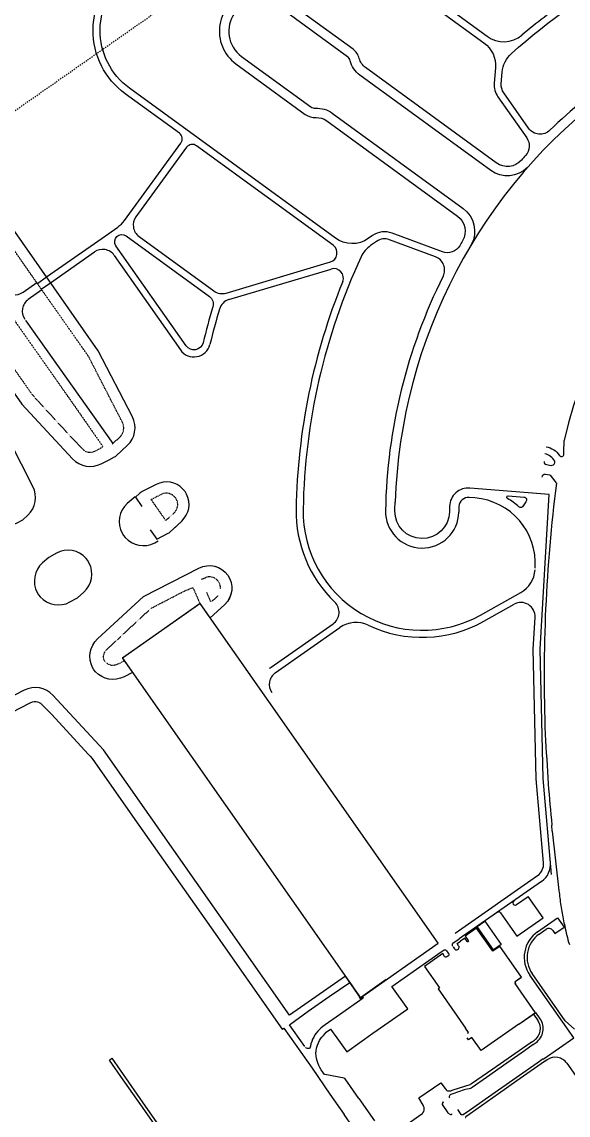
# Model space of a CAD drawing. Header units: millimetres. Extents: x 152904052 to 153933663, y 538271515 to 539240469.
# Drawn here: x 153558042 to 153563847, y 539077776 to 539089405 of the extents above; entities that cross this region are included whole.
import ezdxf

# ---------------------------------------------------------------- set-up
doc = ezdxf.new("R2010")
doc.units = ezdxf.units.MM
doc.linetypes.add('HIDDEN', pattern=[5.08, 2.54, -2.54])
doc.layers.add('BORD', color=7, linetype='Continuous')

msp = doc.modelspace()

# ---------------------------------------------------------------- linework, layer by layer
at = {"layer": 'BORD', "color": 8, "linetype": 'HIDDEN', "ltscale": 5}
msp.add_line((153513611.8, 539057402), (153636484.6, 539143438.5), dxfattribs=at)
at = {"layer": 'BORD', "color": 133, "ltscale": 10}
for points in [[(153559141, 539088639.1, -0.5144819), (153559154, 539089997.8), (153560244.1, 539090761.1)], [(153560337.4, 539090210.4, 0.0979665), (153560284.1, 539090314), (153560138, 539090498.3, -0.4317449), (153560153.7, 539090606.3), (153560287.1, 539090699.7, -0.3205836), (153560880.1, 539090694), (153562952.5, 539089182.8, -0.2612696), (153563074.8, 539088915.9), (153563061.5, 539088753.6, 0.1748396), (153563101.4, 539088606.2), (153563406.7, 539088170.3, -0.3492627), (153563395.3, 539087983.9, 0.0028367), (153563351.5, 539087934.7, -0.3875758), (153563083.6, 539087905.3), (153561693.6, 539088918.8, -0.1741577), (153561627.2, 539089016.8, 0.1741577), (153561560.8, 539089114.7), (153560823.6, 539089652.3, 0.120918), (153560634, 539089730.1, -0.3068064), (153560572.1, 539089787), (153560557, 539089851.2, 0.1102024), (153560500, 539089968.8), (153560390.6, 539090106.9, -0.0979665), (153560337.4, 539090210.4)], [(153560440.7, 539089714.8, 0.6150198), (153560316.9, 539088957.4), (153561054.1, 539088419.8, 0.1741577), (153561167.6, 539088386.5, -0.1741577), (153561281.1, 539088353.3), (153562671.1, 539087339.7, -0.3875758), (153562725, 539087075.5, 0.002609), (153562694.2, 539087023.4, -0.364906), (153562512.3, 539086958.4), (153561975.7, 539087158.3, 0.2466967), (153561768.1, 539087131.8), (153561722.9, 539087100.2, -0.3205836), (153561374.1, 539087103.5), (153559185.1, 539088699.7, -0.5144828), (153559197, 539089936.4), (153559969.1, 539090477, -0.3968969), (153560070.9, 539090462.2), (153560218, 539090276.6, -0.0979665), (153560271.3, 539090173, 0.0979665), (153560324.6, 539090069.5), (153560430.9, 539089935.4, -0.1102024), (153560487.8, 539089817.8), (153560491.1, 539089803.6, -0.3925121), (153560440.7, 539089714.8)], [(153569170.7, 539089610.5, 0.4821313), (153562008.1, 539084295.2)], [(153563415.1, 539087856.4, -0.3715967), (153563024.6, 539087824.5), (153561634.7, 539088838.1, -0.1741577), (153561530.3, 539088991.9, 0.1741577), (153561501.9, 539089033.9), (153560764.7, 539089571.5, 1), (153560375.8, 539089038.2), (153561113, 539088500.6, 0.1741577), (153561161.6, 539088486.4, -0.1741577), (153561340.1, 539088434.1), (153562730, 539087420.5, -0.3736295), (153562818, 539087037, -0.3736295)], [(153563671.3, 539080337.7), (153563581.8, 539081356.2), (153563550.7, 539082731.2), (153563644.9, 539084378.7), (153562803, 539084446.4, 0.429183), (153562587.1, 539084252.9, 0.0029033), (153562585.7, 539084193.5, -1), (153562005.8, 539084203.8, -0.0040098), (153562008.1, 539084295.2)], [(153563496.6, 539083594.9, 0.4113307), (153562854.4, 539084341.9)], [(153563342.9, 539083336, 0.2526003), (153563495.3, 539083576.8)], [(153563521.8, 539080324.6, 0.2680473), (153563585.2, 539080460.6), (153563506.9, 539081352.1), (153563475.7, 539082732.5), (153563495, 539083070.7)], [(153560671.9, 539082530.6, 0.0367119), (153560690.8, 539082541.9)], [(153563120.1, 539079570.9), (153563046.2, 539079519.1), (153562873, 539079766.5), (153562751.8, 539079681.7), (153562786.2, 539079632.5, -0.4142119), (153562784.5, 539079622.8), (153562782.2, 539079621.2, -0.4142152), (153562772.5, 539079622.9), (153562747.8, 539079658.1), (153562704.5, 539079627.8)]]:
    msp.add_lwpolyline(points, format="xyb", dxfattribs=at)
at = {"layer": 'BORD', "color": 133, "ltscale": 10, "flags": 128}
for points in [[(153560924.3, 539090754.6), (153562985.7, 539089251.4)], [(153559715.9, 539088219.9), (153559141, 539088639.1)], [(153559793, 539088070.9), (153559253.8, 539087331.6)], [(153561350.1, 539087028.2), (153559897.7, 539088087.3)], [(153559286.7, 539087122), (153560080.8, 539086542.9)], [(153561811.1, 539087070.3), (153561747.5, 539087025.8)], [(153562436.8, 539086906.5), (153561949.5, 539087088)], [(153558347.2, 539086630.8), (153558814.1, 539086957.7)], [(153559023, 539086920.9), (153559726.9, 539085915.7)], [(153560212.1, 539086520.4), (153561319.9, 539086851.6)], [(153560242.7, 539086451.2), (153561330, 539086776.3)], [(153558054.8, 539086529.7), (153558200.2, 539086631.6)], [(153558254.7, 539086553.7), (153558109.3, 539086451.9)], [(153558247.9, 539086563.4), (153558347.2, 539086630.8)], [(153562854.4, 539084341.9), (153562795, 539084346.7)], [(153562915.2, 539083095.7), (153563342.9, 539083336)], [(153562952, 539083030.4), (153563271.8, 539083210)], [(153560690.8, 539082541.9), (153561348.4, 539083002.4)], [(153560733.8, 539082480.4), (153561421.8, 539082962.2)], [(153562646, 539079711.3), (153563521.8, 539080324.6)], [(153563564.8, 539080263.2), (153562689, 539079649.9)], [(153563298.1, 539080015.4), (153563421, 539080101.4)], [(153563580, 539079874.3), (153563421, 539080101.4)], [(153563128.1, 539079926.9), (153563301.5, 539079679.2)], [(153563301.5, 539079679.2), (153563580, 539079874.3)], [(153563735, 539079875.7), (153563803.8, 539079777.4)], [(153563046.7, 539079521.9), (153562868.9, 539079775.8)], [(153563682.6, 539079741.3), (153563705.5, 539079708.6)], [(153563120.6, 539079573.7), (153563046.7, 539079521.9)], [(153563351.1, 539079244.6), (153563120.6, 539079573.7)], [(153563283.2, 539079199.5), (153563348.3, 539079245.1)], [(153563284.7, 539079198.1), (153563351.1, 539079244.6)], [(153563501, 539078866.1), (153563284.2, 539079175.7)], [(153563323.2, 539078744.1), (153563501.5, 539078868.9)], [(153563324.4, 539078742.4), (153563502.6, 539078867.2)], [(153563478.1, 539078850), (153563525.1, 539078782.8)], [(153563816.2, 539078780.3), (153563915.3, 539078691.1)], [(153563457.5, 539078552.3), (153563488.3, 539078573.9)], [(153563474.7, 539078527.7), (153563505.5, 539078549.3)], [(153563583.1, 539078373), (153563755.3, 539078493.5)], [(153563623.9, 539078364.9), (153563600.3, 539078348.4)]]:
    msp.add_lwpolyline(points, dxfattribs=at)
at = {"layer": 'BORD', "color": 133, "ltscale": 10}
for points in [[(153564985.5, 539089925.4), (153565248.3, 539089550, -0.4626432), (153565190.5, 539089328.8, 0.0814173), (153563653.4, 539088252.5, -0.4626432), (153563425.7, 539088273.8), (153563162.9, 539088649.2, -0.1748396), (153563136.3, 539088747.5), (153563146.2, 539088869.6, -0.1916837), (153563244.8, 539089068.4, -0.0605189), (153564563.6, 539089991.8, -0.1916837), (153564784.1, 539090016.4), (153564902.3, 539089984, -0.1748396)], [(153560071, 539086374.8, 0.0124404), (153559967.4, 539085992.3, -0.6449036), (153559788.3, 539085958.7), (153559042, 539087024.5, -0.8473118), (153559149.1, 539087129.5), (153560034, 539086484.2, -0.3175959)], [(153563209.5, 539084363.5), (153563378, 539084350, -0.6257345), (153563397.7, 539084299.7, 0.0830515), (153563370.5, 539084258.3, -0.5055129), (153563323.4, 539084247.8, 0.0472547), (153563200.7, 539084335.6, -0.7982971)]]:
    msp.add_lwpolyline(points, format="xyb", close=True, dxfattribs=at)
at = {"layer": 'BORD', "color": 133, "ltscale": 10, "flags": 128}
for points in [[(153563833.2, 539089631.5, 0.0223173), (153563355.8, 539089264.3)], [(153562985.7, 539089251.4, 0.3453719), (153563355.8, 539089264.3)], [(153559061.4, 539087222.4, 0.0826543), (153559131.7, 539087291.4), (153559732.4, 539088115.1, 0.4142136), (153559715.9, 539088219.9, 0.4142136)], [(153559897.7, 539088087.3, 0.4142136), (153559793, 539088070.9)], [(153559253.8, 539087331.6, 0.4142136), (153559286.7, 539087122)], [(153561319.9, 539086851.6, 0.6203521), (153561350.1, 539087028.2)], [(153561747.5, 539087025.8, 0.1323688), (153561647.3, 539086906.1)], [(153561949.5, 539087088, 0.2466967), (153561811.1, 539087070.3)], [(153559023, 539086920.9, 0.4142136), (153558814.1, 539086957.7)], [(153561647.3, 539086906.1, 0.1042955), (153561030.9, 539084221.2)], [(153562518.6, 539086698.8, 0.4460843), (153562436.8, 539086906.5)], [(153561451.3, 539086642.9, 0.6294706), (153561330, 539086776.3)], [(153562518.6, 539086698.8, 0.1120509), (153561905.8, 539084205.6)], [(153557845.9, 539086566.6, 0.4142136), (153558054.8, 539086529.7)], [(153561451.3, 539086642.9, 0.0922778), (153560955.9, 539084222.6)], [(153558109.3, 539086451.9, 0.4142136), (153558072.4, 539086243)], [(153560080.8, 539086542.9, 0.2342996), (153560212.1, 539086520.4)], [(153560242.7, 539086451.2, 0.2530359), (153560141.9, 539086350.3)], [(153560141.9, 539086350.3, 0.0123359), (153560040.2, 539085974.5)], [(153559726.9, 539085915.7, 0.6449036), (153560040.2, 539085974.5)], [(153562795, 539084346.7, 0.429183), (153562687, 539084250)], [(153562687, 539084250, 0.0029033), (153562685.7, 539084191.7)], [(153560955.9, 539084222.6, 0.2085091), (153561366.4, 539083233.3)], [(153561030.9, 539084221.2, 0.5793587), (153562915.2, 539083095.7)], [(153561905.8, 539084205.6, 1), (153562685.7, 539084191.7)], [(153561348.4, 539083002.4, 0.4721096), (153561366.4, 539083233.3)], [(153563495, 539083070.7, 0.592551), (153563271.8, 539083210)], [(153561722.3, 539082987.6, 0.2695324), (153561421.8, 539082962.2)], [(153561722.3, 539082987.6, 0.2431329), (153562952, 539083030.4)], [(153560733.8, 539082480.4, 0.4142136), (153560696.9, 539082271.5)], [(153563564.8, 539080263.2, 0.2680473), (153563659.9, 539080467.2)], [(153563269.4, 539080056.3, 1), (153563298.1, 539080015.4)], [(153563128.1, 539079926.9, 0.4142136), (153563093.3, 539079933)], [(153563520.6, 539079725.6, 0.4142136), (153563439.5, 539079266)], [(153563537.8, 539079701, 0.4142136), (153563464.1, 539079283.2)], [(153563682.6, 539079741.3, 0.4142136), (153563612.9, 539079753.6)], [(153563283.2, 539079199.5, 0.2932733), (153563284.2, 539079175.7)], [(153563284.7, 539079198.1, 0.2874919), (153563285.8, 539079176.9)], [(153563488.3, 539078573.9, 0.4142136), (153563525.1, 539078782.8)], [(153563505.5, 539078549.3, 0.4142136), (153563549.7, 539078800)], [(153563832.8, 539078328.1, 0.4142136), (153563623.9, 539078364.9)]]:
    msp.add_lwpolyline(points, format="xyb", dxfattribs=at)
at = {"layer": 'BORD', "color": 137}
for points in [[(153558969.6, 539084748.1), (153559027.7, 539084777.9, 0.0680987), (153559044.6, 539084789.8), (153559162.6, 539084899, 0.3366197), (153559216.1, 539085202.7), (153558854, 539085906.9), (153557423, 539087950.7), (153556885, 539088531.8, 0.3366197), (153556581.3, 539088585.4), (153556471.7, 539088529)], [(153556373.5, 539088455.7), (153556303.5, 539088390.9, 0.3366091), (153556250, 539088087.2), (153556612, 539087382.9), (153558043.1, 539085339.1), (153558581.1, 539084758, 0.3366091), (153558884.8, 539084704.5), (153558969.6, 539084748.1)], [(153561914.7, 539079217.8), (153561640, 539079025.4), (153561479.4, 539079254.7), (153560885.5, 539078838.9), (153558909.5, 539081660.9), (153558371.6, 539082242, 0.3366197), (153558067.8, 539082295.5), (153557363.6, 539081933.5), (153557167, 539081795.8), (153557855.3, 539080812.8), (153557167.2, 539080331), (153556478.9, 539081314), (153555455, 539080597), (153555222.7, 539080928.8), (153555976.3, 539081456.5, 0.4142136), (153556086.8, 539082083.2), (153553167.3, 539086252.7)], [(153563704.1, 539084731.8, 0.2317707), (153563598.8, 539084811.3)], [(153563612.5, 539084886.1, -0.1970632), (153563755.5, 539084792.9, 0.7248618), (153563801.1, 539084806.4)], [(153563590.6, 539084729.6, 0.4163636), (153563615.7, 539084695.3), (153563664.9, 539084687.8, 0.2310939), (153563690.4, 539084694.8), (153563698.3, 539084701.7, 0.3418731), (153563704.1, 539084731.8)], [(153563722.9, 539084502.2), (153563671.1, 539084571, 0.1963009), (153563651.6, 539084582.6), (153563602.8, 539084590, 0.425414), (153563568.5, 539084563.7)], [(153559406.3, 539084002.5), (153559475.7, 539083903.2), (153559596.7, 539083965.4, 0.0681868), (153559613.6, 539083977.2), (153559741.1, 539084095.4, 0.3365222), (153559791.5, 539084381.1), (153559781.3, 539084401.1, 0.0681867), (153559769.4, 539084418), (153559754.1, 539084434.5, 0.3365222), (153559468.4, 539084484.9), (153559313.7, 539084405.4, 0.0681867), (153559296.8, 539084393.6), (153559248.9, 539084349.2), (153559318.4, 539084250)], [(153559641.1, 539084002.7), (153559741.1, 539084095.4, 0.3365222), (153559791.5, 539084381.1), (153559781.3, 539084401.1, 0.0681867), (153559769.4, 539084418), (153559754.1, 539084434.5, 0.3365222), (153559468.4, 539084484.9), (153559347.1, 539084422.6)], [(153559245.8, 539084353.6), (153559162.6, 539084280.9, 0.352496), (153559107.1, 539083965.9), (153559120.4, 539083941.8), (153559138.5, 539083921.1, 0.352496), (153559453.5, 539083865.5), (153559488.6, 539083884.9)], [(153559923.4, 539083595, -0.8723318), (153560196.2, 539083205.4), (153560044.4, 539083064.9), (153559937.8, 539083217.1), (153559110.5, 539082637.8), (153559217.3, 539082485.2), (153559128, 539082439.3, -0.3366197), (153558824.2, 539082492.8), (153558805.7, 539082512.9), (153558793.2, 539082537.2, -0.3366197), (153558846.7, 539082840.9), (153559334.2, 539083292.2), (153559923.4, 539083595)], [(153559923.4, 539083595, -0.867477), (153560198.1, 539083207.2, -0.867477)]]:
    msp.add_lwpolyline(points, format="xyb", dxfattribs=at)
at = {"layer": 'BORD', "color": 133, "linetype": 'HIDDEN', "flags": 128}
for points in [[(153559002.7, 539084914.5), (153559081, 539084987, 0.3366197), (153559109.4, 539085147.8), (153558751.1, 539085844.8), (153557329.4, 539087875.2), (153556797, 539088450.3, 0.3366197), (153556636.2, 539088478.7), (153556541.2, 539088429.8)], [(153559571.6, 539084101.9), (153559659.6, 539084183.4, 0.3365222), (153559684.8, 539084326.3), (153559677.3, 539084340.9), (153559666.1, 539084353, 0.3365222), (153559523.2, 539084378.2), (153559416.6, 539084323.4)], [(153560153, 539083375.7, 0.5244105), (153559996.1, 539083495.7, 0.329461)]]:
    msp.add_lwpolyline(points, format="xyb", dxfattribs=at)
for points in [[(153556402.9, 539088112.4), (153556386.8, 539088143.8), (153556374.8, 539088173), (153556371.6, 539088189.2), (153556369.8, 539088208.1), (153556371.3, 539088226.8), (153556375.1, 539088241.4), (153556383.2, 539088256.4), (153556391.4, 539088269), (153556406, 539088285.8), (153556423.7, 539088302), (153556443.2, 539088317.4), (153556468.1, 539088335.5), (153556475.4, 539088340), (153556480.2, 539088339), (153556653.6, 539088097.5), (153556859.3, 539087805.3), (153557075, 539087497.7), (153557349.1, 539087107.7), (153557624.4, 539086712), (153557966.5, 539086224.9), (153558277.5, 539085781.5), (153558606.2, 539085313), (153558848.9, 539084965.5), (153558895.9, 539084896.9), (153558899.4, 539084889.5), (153558900.4, 539084887.3), (153558897.8, 539084881.5), (153558893.8, 539084877.8), (153558857.1, 539084856.8), (153558818.1, 539084837.6), (153558791.6, 539084827.4), (153558772.5, 539084823.1), (153558752.2, 539084824.6), (153558729.5, 539084831), (153558706.9, 539084843.7), (153558685.2, 539084862.4), (153558653.4, 539084896.2), (153558577.3, 539084976.6), (153558370, 539085201.6), (153558213.1, 539085372.1), (153558171.3, 539085419.4), (153558151.8, 539085442.4), (153558131.4, 539085469.9), (153558072.7, 539085555.2), (153557915.8, 539085778.1), (153557718.2, 539086059.8), (153557475.2, 539086405.6), (153557150.5, 539086869.3), (153556804.5, 539087364.8), (153556753.8, 539087437.3), (153556740.9, 539087456.3), (153556731.6, 539087472.6), (153556693.2, 539087545.2), (153556537.9, 539087844.8), (153556424.3, 539088068)], [(153559571.6, 539084101.9), (153559416.6, 539084323.4)], [(153560127.8, 539083307.7), (153560108.9, 539083286.4), (153560080.5, 539083258.4), (153560050, 539083234.5), (153560008.1, 539083334.8)]]:
    msp.add_lwpolyline(points, dxfattribs=at)
at = {"layer": 'BORD', "color": 137, "flags": 128}
msp.add_lwpolyline([(153568232.4, 539088059.3, 0.3903641), (153563804, 539084952.9)], format="xyb", dxfattribs=at)
at = {"layer": 'BORD', "color": 137}
for points in [[(153557142, 539084708.2), (153557680, 539084127.1, 0.3366091), (153557983.7, 539084073.5), (153558050.6, 539084107.9), (153558105.8, 539084159, 0.3366091), (153558159.4, 539084462.7), (153557797.3, 539085167), (153556366.3, 539087210.8), (153555828.3, 539087791.9, 0.3366091), (153555524.6, 539087845.5), (153555457.7, 539087811.1), (153555402.4, 539087759.9, 0.3366091), (153555348.9, 539087456.2), (153555710.9, 539086751.9)], [(153558755.2, 539083652.7), (153558741.9, 539083676.8), (153558723.8, 539083697.5, 0.352496), (153558408.8, 539083753.1), (153558329.6, 539083709.5), (153558261.6, 539083650, 0.352496), (153558206, 539083335), (153558219.3, 539083310.9), (153558237.4, 539083290.1, 0.352496), (153558552.4, 539083234.6), (153558631.6, 539083278.2), (153558699.6, 539083337.7, 0.352496)]]:
    msp.add_lwpolyline(points, format="xyb", close=True, dxfattribs=at)
at = {"layer": 'BORD', "color": 133, "ltscale": 10}
for points in [[(153558894.6, 539087105.6), (153559061.4, 539087222.4)], [(153558206.9, 539086621.9), (153558304.2, 539086692.2), (153558894.6, 539087105.6)], [(153563520.6, 539079725.6), (153563735, 539079875.7)], [(153563537.8, 539079701), (153563612.9, 539079753.6)], [(153563705.5, 539079708.6), (153563803.8, 539079777.4)], [(153563755.3, 539078493.5), (153563906.3, 539078599.3), (153563439.5, 539079266)], [(153563816.2, 539078780.3), (153563464.1, 539079283.2)], [(153563832.8, 539078328.1), (153564809.4, 539076933.4)]]:
    msp.add_lwpolyline(points, dxfattribs=at)
at = {"layer": 'BORD', "color": 133}
for points in [[(153558079.3, 539086233.2), (153558083.5, 539086226.2), (153559008.2, 539084919.6)], [(153559949.5, 539083475.8), (153559972.3, 539083486), (153559997.5, 539083493.7)], [(153557728.8, 539081955.5), (153558130.7, 539082163.2), (153558153.6, 539082172), (153558172.4, 539082175.6), (153558190.9, 539082175.8), (153558207.7, 539082172.8), (153558226.2, 539082166.7), (153558239.5, 539082158.6), (153558254.4, 539082144.9), (153558357.2, 539082040.4), (153558750.6, 539081612.6), (153558767.5, 539081594.4), (153558787.4, 539081569.7), (153559218.4, 539080955), (153560052, 539079767.1), (153560807.7, 539078690.1), (153560825.8, 539078702.6), (153561125.5, 539078275.6), (153561315.9, 539078000.7), (153561467.2, 539077784.4)], [(153562689.8, 539079648.7), (153562621.5, 539079600.8), (153562616.1, 539079596.1), (153562614.7, 539079588.6), (153562615.2, 539079581.5), (153562617.8, 539079575.3)], [(153562623.5, 539079567.8), (153562639.4, 539079546.1), (153562646.7, 539079537.5), (153562651.3, 539079534.7), (153562656.4, 539079533.4), (153562660.1, 539079533.4), (153562665, 539079534.7), (153562671.2, 539079538.4), (153562682.7, 539079546.9), (153562686.7, 539079552.6), (153562688.2, 539079558.2), (153562688.3, 539079564.5), (153562687.4, 539079569.7), (153562683.2, 539079576), (153562666.2, 539079601.6), (153562704.1, 539079628.2)], [(153561623.4, 539077951.8), (153561475.8, 539078163), (153561471.6, 539078167), (153561466, 539078169.6), (153561260.2, 539078208.5), (153561254.5, 539078212.4), (153561239.6, 539078233.2), (153561223.1, 539078258.7), (153561209, 539078282.7), (153561197.3, 539078305.2), (153561186.4, 539078331.2), (153561178.7, 539078354.1), (153561172.3, 539078379.7), (153561168.1, 539078407.9), (153561165.9, 539078436.2), (153561167.9, 539078461.2), (153561173.2, 539078488), (153561182.4, 539078519.3), (153561193.1, 539078546.7), (153561204.1, 539078569.4), (153561214.4, 539078586.7), (153561228.2, 539078605.8), (153561245.7, 539078625.1), (153561264.1, 539078645.6), (153561276.8, 539078657.9), (153561290.5, 539078669.3), (153561307.6, 539078681.9), (153561320.4, 539078691), (153561388.4, 539078597.4), (153561494.5, 539078449.3), (153561772.8, 539078646.5), (153562142, 539078906.6), (153561974.2, 539079144.2), (153562496.9, 539079512.2), (153562527.7, 539079533.2), (153562533, 539079535.8), (153562537.1, 539079535.8), (153562543.7, 539079533), (153562549.4, 539079529.3), (153562553.5, 539079524.6), (153562572.1, 539079499.2), (153562577.3, 539079491), (153562579.2, 539079484), (153562577.3, 539079477.6), (153562573.8, 539079471.8), (153562569.9, 539079468.4), (153562556.3, 539079459.8), (153562551.4, 539079457.4), (153562546.6, 539079457.4), (153562540.6, 539079458.8), (153562537.4, 539079461.5), (153562534.5, 539079465.2), (153562514.2, 539079495.3), (153562319.5, 539079358.4), (153562479.4, 539079130.8), (153562465.2, 539079121.1), (153562754.8, 539078703)], [(153561048.7, 539078506.5), (153560928.4, 539078676.1), (153560884.8, 539078738.6), (153561085.8, 539078882.3), (153561307.2, 539079037.1), (153561526.2, 539079188.3), (153561629.8, 539079037.7), (153561624.4, 539079033.5), (153561637.7, 539079015.9), (153561660.7, 539079032.4), (153561668.6, 539079021.7), (153561417.9, 539078844.8), (153561264.8, 539078737.1), (153561241.1, 539078720.2), (153561219.5, 539078702.2), (153561201.1, 539078685.3), (153561185.8, 539078668.4), (153561170.8, 539078648.6), (153561156.5, 539078629.1), (153561143.3, 539078605.5), (153561131.7, 539078583), (153561122.7, 539078561.1), (153561113.3, 539078535.9), (153561107.3, 539078509.8), (153561101.7, 539078489.6), (153561095.8, 539078486.5), (153561086.2, 539078484.2), (153561077.4, 539078485.5), (153561068, 539078489), (153561059.6, 539078493.2), (153561055.4, 539078497)], [(153562778.2, 539078646.9), (153562788.7, 539078654.3), (153562754.8, 539078703)], [(153563324.3, 539078742.5), (153562923.5, 539078462.6), (153562824.3, 539078603.8), (153562789.3, 539078578.9), (153562775, 539078599.1)], [(153562098.8, 539077653), (153562280.3, 539077782), (153562297.4, 539077795.2), (153562303.8, 539077802.4), (153562312.3, 539077815.5), (153562316.1, 539077827.8), (153562318.6, 539077841.2), (153562317.7, 539077851.2), (153562316, 539077858.8), (153562311, 539077871.9), (153562305.9, 539077881.4), (153562260.8, 539077961.9), (153562495, 539078119.4), (153562539.7, 539078059.7), (153562550.8, 539078046.4), (153562558.3, 539078038.7), (153562563.1, 539078036), (153562567.4, 539078034.8), (153562574.8, 539078034.2), (153562587.9, 539078034.7), (153562599.5, 539078036.5), (153562615.5, 539078040.4), (153562691.8, 539078065.1), (153562804.3, 539078102.9), (153562810.5, 539078105.7), (153562816.5, 539078109), (153562821.6, 539078112.1), (153563046.8, 539078268.1), (153563444.1, 539078545.1), (153563456.1, 539078554.4)], [(153563474.9, 539078527.4), (153563382.4, 539078460.8), (153563194.1, 539078329.2), (153562978, 539078177.8), (153562826.8, 539078071.9), (153562815.5, 539078064.7), (153562807.9, 539078061.3), (153562795.5, 539078056.8), (153562774.6, 539078052.6), (153562755.6, 539078048.6), (153562741.6, 539078044.7), (153562621.2, 539078004.6), (153562601.6, 539077997.6), (153562594.6, 539077993.1), (153562588.4, 539077987.3), (153562585, 539077981.2), (153562583.3, 539077974.5), (153562583, 539077970.4), (153562583.3, 539077966.1), (153562584.9, 539077962.1), (153562586.3, 539077959.9)], [(153560198.9, 539076606.5), (153559878.9, 539077065), (153559609.6, 539077449.3), (153559346.9, 539077826.2), (153559092.6, 539078188.4), (153558971.6, 539078360.9), (153558999.4, 539078381.9), (153559353, 539077871.4), (153559702.4, 539077371.8), (153560033.9, 539076898.2), (153560223.2, 539076629.4)], [(153563582.3, 539078374.1), (153563517.4, 539078328.4), (153563296.2, 539078174.6), (153563001, 539077966.6), (153562808.6, 539077832.7), (153562730.2, 539077780.1), (153562725.5, 539077778.9), (153562720.6, 539077778.5), (153562716.2, 539077779.6), (153562713.2, 539077780.9), (153562711.2, 539077782.7), (153562673.6, 539077834.9)], [(153563600.3, 539078348.4), (153563597, 539078346.2), (153563300.4, 539078141.1), (153563106.1, 539078003.3), (153562804.4, 539077792), (153562759.8, 539077759.1), (153562757.5, 539077756.5), (153562756.6, 539077753.5), (153562757, 539077751.9), (153562757.8, 539077750.9), (153562758.9, 539077750.7)], [(153561623.4, 539077951.8), (153561787.4, 539077715.1)], [(153562523.6, 539077905.1), (153562517.8, 539077913.6), (153562516.2, 539077912.7), (153562509.3, 539077894.6), (153562508.9, 539077890.8), (153562509.7, 539077888.6), (153562569.5, 539077799.2), (153562570.8, 539077797.5), (153562571.3, 539077796.7), (153562596.6, 539077783.7), (153562601.2, 539077782.6), (153562605.1, 539077783.4), (153562608.1, 539077784.8), (153562609.9, 539077786), (153562611.2, 539077787), (153562612.1, 539077788.2), (153562612.3, 539077789.2), (153562611.9, 539077790.9), (153562611.3, 539077791.8)], [(153561620, 539077427.3), (153561624.5, 539077443.8), (153561626.5, 539077468.7), (153561626, 539077487.7), (153561623.1, 539077506.6), (153561617.8, 539077529), (153561611.3, 539077549.3), (153561600.6, 539077574.4), (153561589.1, 539077598.1), (153561577.9, 539077618), (153561564.5, 539077640.6), (153561554.1, 539077656.3), (153561467.2, 539077784.4)]]:
    msp.add_lwpolyline(points, dxfattribs=at)
at = {"layer": 'BORD', "color": 137}
msp.add_lwpolyline([(153563801, 539084806), (153563800.5, 539084829.4), (153563804.1, 539084953.4)], dxfattribs=at)
at = {"layer": 'BORD', "color": 137, "ltscale": 10}
msp.add_lwpolyline([(153563722.4, 539084498.6, 0.0414953), (153563603.8, 539081825.9)], format="xyb", dxfattribs=at)
at = {"layer": 'BORD', "color": 133, "linetype": 'HIDDEN', "flags": 128}
msp.add_lwpolyline([(153558965.2, 539082748.7), (153559144.5, 539082915.5), (153559284.7, 539083047.5), (153559397.4, 539083150.8), (153559413.9, 539083165.4), (153559429.6, 539083175.9), (153559561.8, 539083243.9), (153559769.3, 539083351.2), (153559854.2, 539083386.3), (153559860.2, 539083385.3), (153559935, 539083216.3), (153559641.2, 539083009.8), (153559175.1, 539082684.1), (153559108, 539082638.5), (153559129.3, 539082608.9), (153559112.2, 539082597.8), (153559078.1, 539082579.9), (153559049, 539082568.2), (153559027.3, 539082561.4), (153559008.6, 539082558.3), (153558993.9, 539082560), (153558972.3, 539082567.3), (153558951.3, 539082576.9), (153558937.9, 539082587.5), (153558926.3, 539082599.5), (153558919.1, 539082611.1), (153558913, 539082624.7), (153558909.9, 539082641.9), (153558910.1, 539082663.6), (153558915.5, 539082684.7), (153558924.1, 539082702.8), (153558936.6, 539082719.5), (153558951.4, 539082736.4)], close=True, dxfattribs=at)
at = {"layer": 'BORD', "color": 137}
msp.add_lwpolyline([(153561640, 539079025.4), (153562467.3, 539079604.7), (153559937.8, 539083217.1), (153559110.5, 539082637.8)], close=True, dxfattribs=at)
at = {"layer": 'BORD', "color": 137, "ltscale": 10, "flags": 128}
for points in [[(153563603.8, 539081825.9, 0.0034695), (153563635.3, 539081299.5)], [(153563635.3, 539081299.5, 0.0076547), (153563674.2, 539080862.2)], [(153563811, 539079786.4, 0.0330027), (153563859.8, 539079592.5, 0.027669)]]:
    msp.add_lwpolyline(points, format="xyb", dxfattribs=at)
for points in [[(153563675.8, 539080797.8), (153563674.2, 539080862.2)], [(153563675.8, 539080797.8), (153563748.9, 539080165.4), (153563751.2, 539080145.5), (153563753.5, 539080125.5), (153563755.9, 539080105.5), (153563758.3, 539080085.4), (153563760.8, 539080065.3), (153563763.4, 539080045.1), (153563766.1, 539080024.8), (153563768.9, 539080004.5), (153563771.9, 539079984.2), (153563775, 539079963.8), (153563778.4, 539079943.3), (153563781.9, 539079922.9), (153563785.2, 539079904.5), (153563789.1, 539079884.1), (153563793.2, 539079863.6), (153563797.6, 539079843.2), (153563802.2, 539079822.9), (153563807, 539079802.6), (153563811, 539079786.4)]]:
    msp.add_lwpolyline(points, dxfattribs=at)
at = {"layer": 'BORD', "color": 133, "ltscale": 10}
msp.add_lwpolyline([(153562880.4, 539079781.4), (153562962.3, 539079838.8), (153563134.4, 539079593.1), (153563052.5, 539079535.7)], close=True, dxfattribs=at)
at = {"layer": 'BORD', "color": 133, "flags": 128}
msp.add_lwpolyline([(153563549.7, 539078800), (153563502.6, 539078867.2)], dxfattribs=at)

doc.saveas('drawing.dxf')
